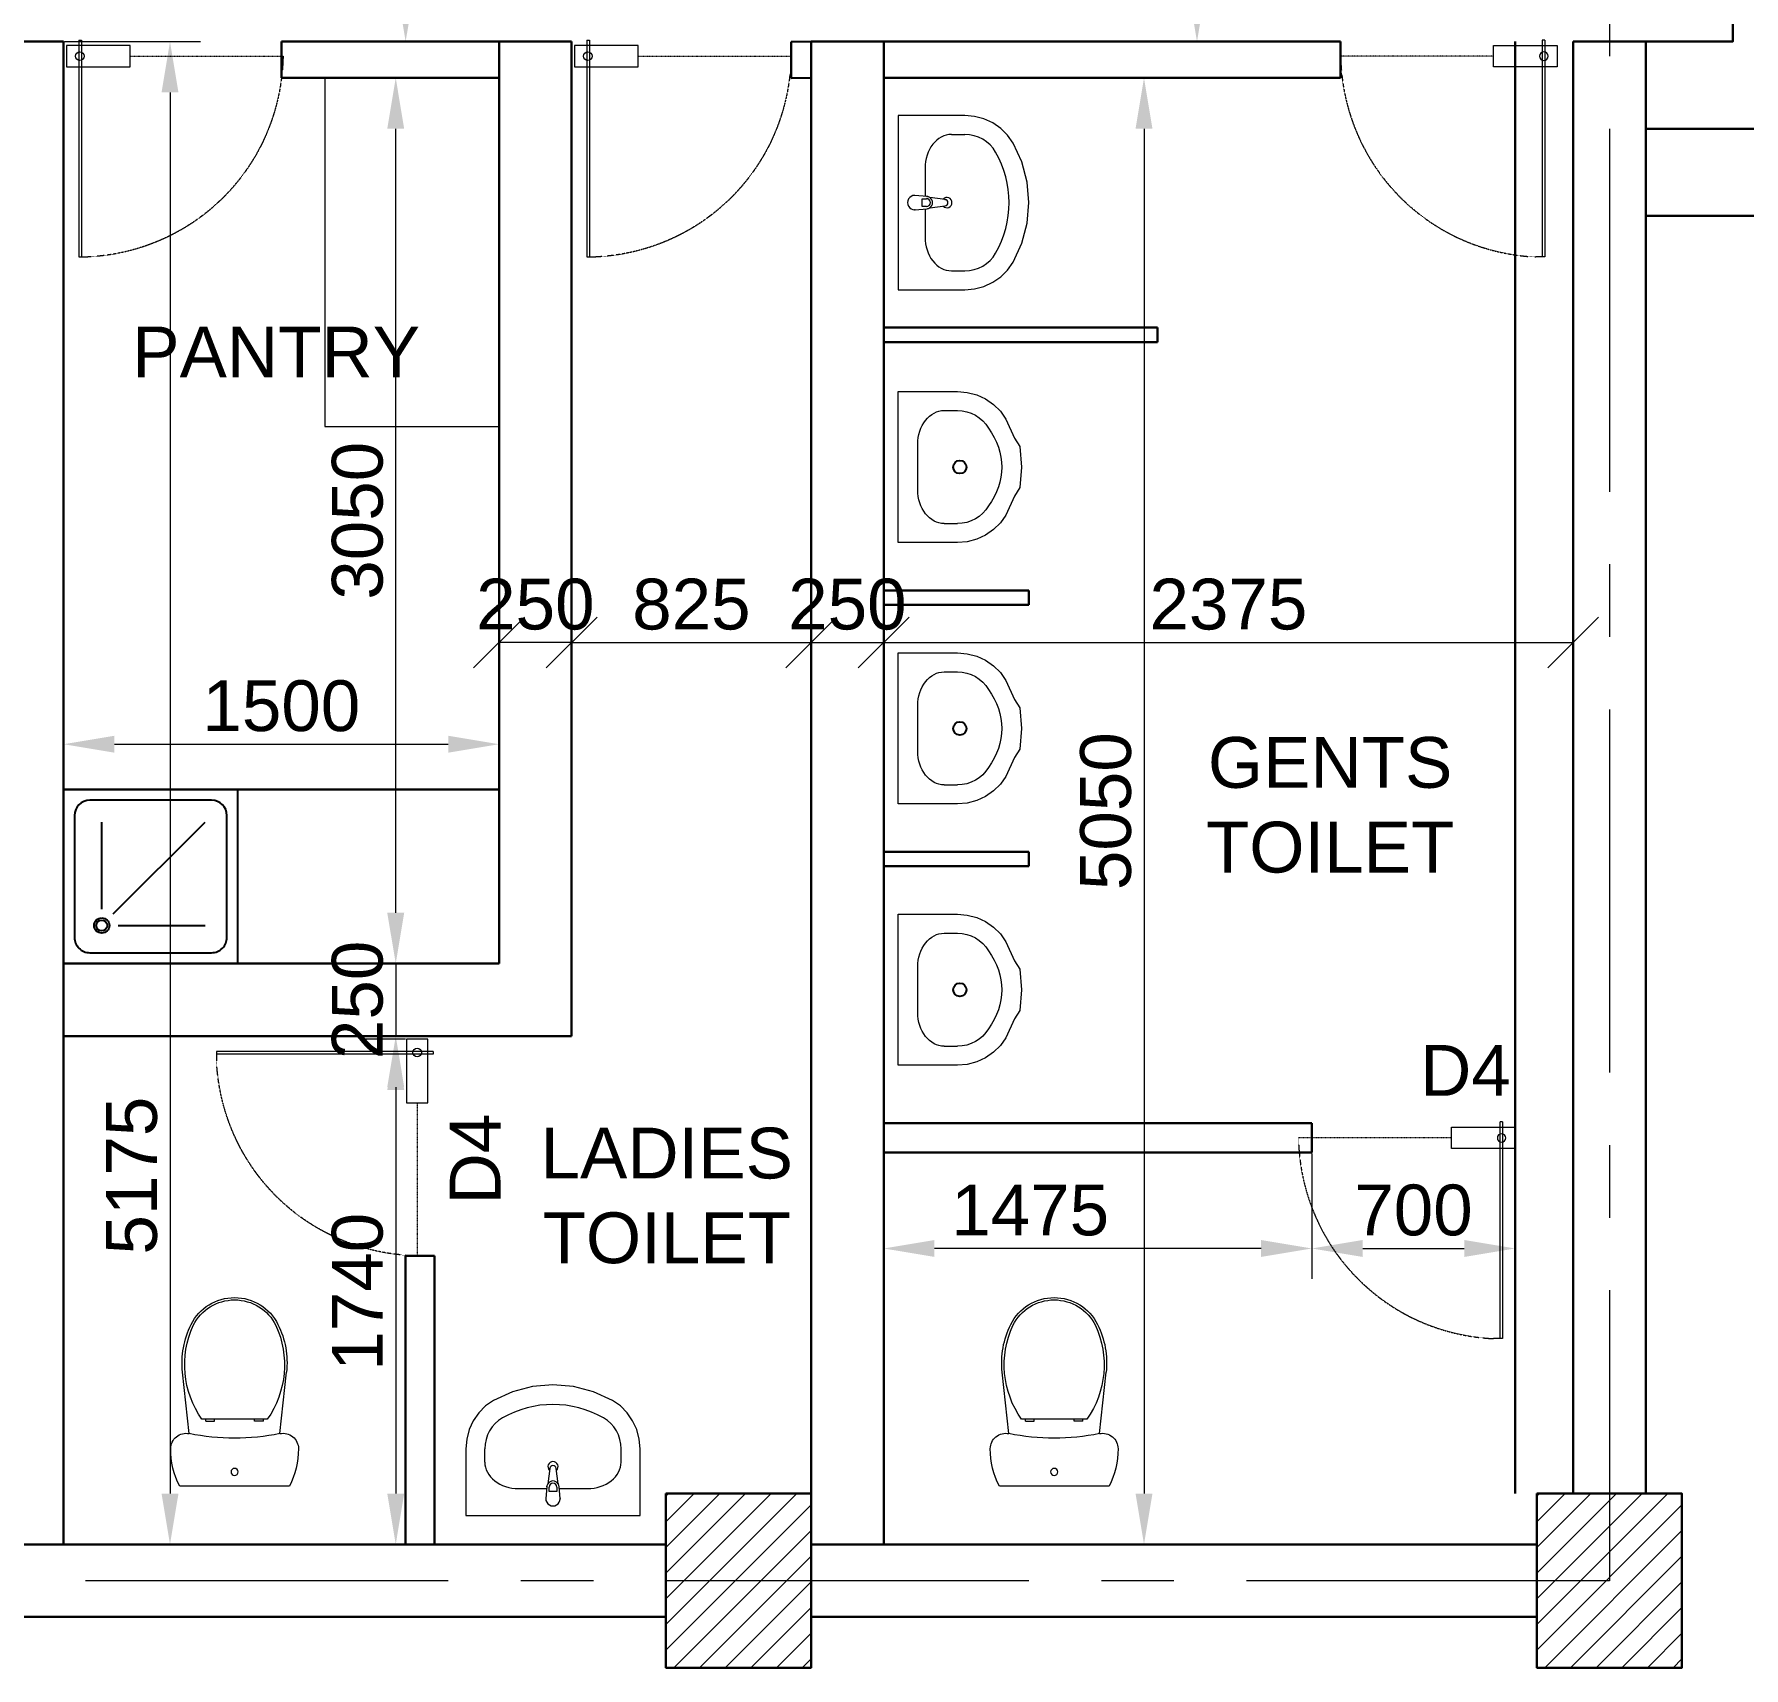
# Model space of a CAD drawing. Header units: millimetres. Extents: x 131588 to 160612, y -172852 to -151297.
# Drawn here: x 148483 to 154373, y -166172 to -160547 of the extents above; entities that cross this region are included whole.
import ezdxf

# ---------------------------------------------------------------- set-up
doc = ezdxf.new("R2010")
doc.units = ezdxf.units.MM
doc.header["$MEASUREMENT"] = 0
doc.linetypes.add('CENTER', pattern=[2, 1.25, -0.25, 0.25, -0.25])
doc.linetypes.add('DASHED2', pattern=[0.375, 0.25, -0.125])
doc.layers.get('0').update_dxf_attribs({"color": 255, "lineweight": 25})
doc.layers.add('ceco.net 360', color=7, linetype='Continuous')
doc.layers.add('ceco.net 367', color=7, linetype='Continuous')
for name, color, linetype, lineweight in [('CEN-1', 1, 'CENTER', 18), ('DIMENSION', 84, 'Continuous', 15), ('DIMLINE', 10, 'Continuous', 18), ('GLASS', 145, 'Continuous', 5), ('MAIN', 3, 'Continuous', 30), ('MAIN-4', 6, 'Continuous', 30), ('SEC', 253, 'Continuous', 15), ('TEXT-1', 7, 'Continuous', 20)]:
    doc.layers.add(name, color=color, linetype=linetype, lineweight=lineweight)
doc.styles.get("Standard").update_dxf_attribs({"font": ''})
doc.styles.get('Standard').set_extended_font_data('Arial')
doc.dimstyles.new('DIM-50', dxfattribs={"dimscale": 50, "dimtxt": 2.5, "dimasz": 2.5, "dimexe": 1.5, "dimexo": 0.05, "dimgap": 0.6, "dimtad": 1, "dimzin": 9, "dimdsep": 46, "dimtxsty": 'Standard', "dimcen": 0, "dimclrd": 32, "dimclre": 32, "dimadec": 0, "dimazin": 0, "dimtp": 0.1, "dimtm": 0.1, "dimtfac": 0.71, "dimtofl": 0, "dimtmove": 1, "dimatfit": 3, "dimfxl": 1, "dimtolj": 1, "dimtzin": 7, "dimlwd": -1, "dimlwe": -1, "dimarcsym": 1})
doc.dimstyles.new('DIM-50$0', dxfattribs={"dimscale": 50, "dimtxt": 2.5, "dimasz": 2.5, "dimexe": 1.5, "dimexo": 0.05, "dimgap": 0.6, "dimtad": 1, "dimzin": 9, "dimdsep": 46, "dimtxsty": 'Standard', "dimcen": 0, "dimclrd": 32, "dimclre": 32, "dimadec": 0, "dimazin": 0, "dimtp": 0.1, "dimtm": 0.1, "dimtfac": 0.71, "dimtofl": 0, "dimtmove": 1, "dimatfit": 3, "dimfxl": 1, "dimtolj": 1, "dimtzin": 7, "dimlwd": -1, "dimlwe": -1, "dimarcsym": 1})

# ---------------------------------------------------------------- blocks, each defined once
blk = doc.blocks.new('gd1')
at = {"layer": 'GLASS', "color": 4, "linetype": 'DASHED2', "ltscale": 0.001}
blk.add_line((345380.4, -498507.9), (345380.4, -497801.8), dxfattribs=at)
at = {"layer": 'GLASS'}
for p, q in [((345331.4, -498507.9), (345429.4, -498507.9)), ((345331.4, -498801.8), (345331.4, -498507.9)), ((345429.4, -498507.9), (345429.4, -498801.8)), ((345429.4, -498801.8), (345331.4, -498801.8))]:
    blk.add_line(p, q, dxfattribs=at)
at = {"layer": 'GLASS', "color": 4}
for p, q in [((344453.9, -498744), (344453.9, -498702.2)), ((345453.9, -498732), (344453.9, -498732)), ((345453.9, -498744), (344453.9, -498744)), ((345453.9, -498744), (345453.9, -498732.3))]:
    blk.add_line(p, q, dxfattribs=at)
at = {"layer": 'GLASS', "color": 4, "linetype": 'DASHED2'}
blk.add_ellipse((345430.5, -498780.7), major_axis=(-687, 717.8), ratio=0.969274, start_param=-0.727797, end_param=0.74268, dxfattribs=at)
at = {"layer": 'GLASS', "extrusion": (8.38188e-23, -2.79396e-23, -1)}
blk.add_ellipse((345379.9, -498739.7), major_axis=(-13.9, 13.9), ratio=1, start_param=6.283185307179586, end_param=12.56637061435917, dxfattribs=at)
blk = doc.blocks.new('*D528')
at = {"layer": 'Defpoints', "color": 0, "ltscale": 100, "transparency": 16777216}
for p in [(149625.5, -160697.3, 0), (149728.7, -160697.3), (149625.5, -163747.3)]:
    blk.add_point(p, dxfattribs=at)
at = {"layer": 'DIMLINE', "color": 32, "linetype": 'ByBlock', "ltscale": 100, "transparency": 16777216}
for p, q in [((149629, -160697.3), (149833.7, -160697.3)), ((149728.7, -163572.3), (149728.7, -160872.3)), ((149629, -163747.3), (149833.7, -163747.3))]:
    blk.add_line(p, q, dxfattribs=at)
at = {"layer": 'DIMLINE', "color": 32, "ltscale": 100, "transparency": 16777216}
for points in [[(149699.5, -160872.3), (149757.8, -160872.3), (149728.7, -160697.3)], [(149699.5, -163572.3), (149757.8, -163572.3), (149728.7, -163747.3)]]:
    blk.add_solid(points, dxfattribs=at)
at = {"layer": 'DIMLINE', "color": 0, "ltscale": 100, "transparency": 16777216, "insert": (149597.3, -162222.3), "char_height": 175, "attachment_point": 5, "rotation": 90}
blk.add_mtext('\\A1;3050', dxfattribs=at)
blk = doc.blocks.new('*D529')
at = {"layer": 'Defpoints', "color": 0, "ltscale": 100, "transparency": 16777216}
for p in [(148584.6, -162978.9), (150084.6, -162978.9), (150084.6, -162991.8)]:
    blk.add_point(p, dxfattribs=at)
at = {"layer": 'DIMLINE', "color": 32, "linetype": 'ByBlock', "ltscale": 100, "transparency": 16777216}
for p, q in [((148584.6, -162982.4), (148584.6, -163096.8)), ((148759.6, -162991.8), (149909.6, -162991.8)), ((150084.6, -162982.4), (150084.6, -163096.8))]:
    blk.add_line(p, q, dxfattribs=at)
at = {"layer": 'DIMLINE', "color": 32, "ltscale": 100, "transparency": 16777216}
for points in [[(148759.6, -162962.6), (148759.6, -163020.9), (148584.6, -162991.8)], [(149909.6, -162962.6), (149909.6, -163020.9), (150084.6, -162991.8)]]:
    blk.add_solid(points, dxfattribs=at)
at = {"layer": 'DIMLINE', "color": 0, "ltscale": 100, "transparency": 16777216, "insert": (149334.6, -162860.4), "char_height": 175, "attachment_point": 5}
blk.add_mtext('\\A1;1500', dxfattribs=at)
blk = doc.blocks.new('_Oblique')
at = {"color": 0, "linetype": 'ByBlock', "lineweight": -2}
blk.add_line((-0.5, -0.5), (0.5, 0.5), dxfattribs=at)
blk = doc.blocks.new('*D531')
at = {"layer": 'Defpoints', "color": 0, "ltscale": 100, "transparency": 16777216}
for p in [(150334.6, -162559.8), (151159.6, -162559.8), (151159.6, -162641.8)]:
    blk.add_point(p, dxfattribs=at)
at = {"layer": 'DIMLINE', "color": 32, "linetype": 'ByBlock', "ltscale": 100, "transparency": 16777216}
for p, q in [((150334.6, -162563.3), (150334.6, -162746.8)), ((151159.6, -162563.3), (151159.6, -162746.8)), ((150334.6, -162641.8), (151159.6, -162641.8))]:
    blk.add_line(p, q, dxfattribs=at)
at = {"layer": 'DIMLINE', "color": 32, "ltscale": 100, "transparency": 16777216, "xscale": 175, "yscale": 175, "zscale": 175, "rotation": 180}
blk.add_blockref('_Oblique', (150334.6, -162641.8), dxfattribs=at)
at = {"layer": 'DIMLINE', "color": 32, "ltscale": 100, "transparency": 16777216, "xscale": 175, "yscale": 175, "zscale": 175}
blk.add_blockref('_Oblique', (151159.6, -162641.8), dxfattribs=at)
at = {"layer": 'DIMLINE', "color": 0, "ltscale": 100, "transparency": 16777216, "insert": (150747.1, -162510.4), "char_height": 175, "attachment_point": 5}
blk.add_mtext('\\A1;825', dxfattribs=at)
blk = doc.blocks.new('*D532')
at = {"layer": 'Defpoints', "color": 0, "ltscale": 100, "transparency": 16777216}
for p in [(151159.6, -162559.8), (151409.6, -162627), (151409.6, -162641.8)]:
    blk.add_point(p, dxfattribs=at)
at = {"layer": 'DIMLINE', "color": 32, "linetype": 'ByBlock', "ltscale": 100, "transparency": 16777216}
for p, q in [((151159.6, -162563.3), (151159.6, -162746.8)), ((151159.6, -162641.8), (151409.6, -162641.8)), ((151409.6, -162630.5), (151409.6, -162746.8))]:
    blk.add_line(p, q, dxfattribs=at)
at = {"layer": 'DIMLINE', "color": 32, "ltscale": 100, "transparency": 16777216, "xscale": 175, "yscale": 175, "zscale": 175, "rotation": 180}
blk.add_blockref('_Oblique', (151159.6, -162641.8), dxfattribs=at)
at = {"layer": 'DIMLINE', "color": 32, "ltscale": 100, "transparency": 16777216, "xscale": 175, "yscale": 175, "zscale": 175}
blk.add_blockref('_Oblique', (151409.6, -162641.8), dxfattribs=at)
at = {"layer": 'DIMLINE', "color": 0, "ltscale": 100, "transparency": 16777216, "insert": (151284.6, -162510.4), "char_height": 175, "attachment_point": 5}
blk.add_mtext('\\A1;250', dxfattribs=at)
blk = doc.blocks.new('*D533')
at = {"layer": 'Defpoints', "color": 0, "ltscale": 100, "transparency": 16777216}
for p in [(151409.6, -162627), (153784.6, -162627), (153784.6, -162641.8)]:
    blk.add_point(p, dxfattribs=at)
at = {"layer": 'DIMLINE', "color": 32, "linetype": 'ByBlock', "ltscale": 100, "transparency": 16777216}
for p, q in [((151409.6, -162630.5), (151409.6, -162746.8)), ((151409.6, -162641.8), (153784.6, -162641.8)), ((153784.6, -162630.5), (153784.6, -162746.8))]:
    blk.add_line(p, q, dxfattribs=at)
at = {"layer": 'DIMLINE', "color": 32, "ltscale": 100, "transparency": 16777216, "xscale": 175, "yscale": 175, "zscale": 175, "rotation": 180}
blk.add_blockref('_Oblique', (151409.6, -162641.8), dxfattribs=at)
at = {"layer": 'DIMLINE', "color": 32, "ltscale": 100, "transparency": 16777216, "xscale": 175, "yscale": 175, "zscale": 175}
blk.add_blockref('_Oblique', (153784.6, -162641.8), dxfattribs=at)
at = {"layer": 'DIMLINE', "color": 0, "ltscale": 100, "transparency": 16777216, "insert": (152597.1, -162510.4), "char_height": 175, "attachment_point": 5}
blk.add_mtext('\\A1;2375', dxfattribs=at)
blk = doc.blocks.new('*D534')
at = {"layer": 'Defpoints', "color": 0, "ltscale": 100, "transparency": 16777216}
for p in [(150334.6, -162559.8), (150084.6, -162636.1), (150084.6, -162641.8)]:
    blk.add_point(p, dxfattribs=at)
at = {"layer": 'DIMLINE', "color": 32, "linetype": 'ByBlock', "ltscale": 100, "transparency": 16777216}
for p, q in [((150334.6, -162563.3), (150334.6, -162746.8)), ((150084.6, -162639.6), (150084.6, -162746.8)), ((150334.6, -162641.8), (150084.6, -162641.8))]:
    blk.add_line(p, q, dxfattribs=at)
at = {"layer": 'DIMLINE', "color": 32, "ltscale": 100, "transparency": 16777216, "xscale": 175, "yscale": 175, "zscale": 175, "rotation": 180}
blk.add_blockref('_Oblique', (150084.6, -162641.8), dxfattribs=at)
at = {"layer": 'DIMLINE', "color": 32, "ltscale": 100, "transparency": 16777216, "xscale": 175, "yscale": 175, "zscale": 175}
blk.add_blockref('_Oblique', (150334.6, -162641.8), dxfattribs=at)
at = {"layer": 'DIMLINE', "color": 0, "ltscale": 100, "transparency": 16777216, "insert": (150209.6, -162510.4), "char_height": 175, "attachment_point": 5}
blk.add_mtext('\\A1;250', dxfattribs=at)
blk = doc.blocks.new('*D535')
at = {"layer": 'Defpoints', "color": 0, "ltscale": 100, "transparency": 16777216}
for p in [(149625.5, -163747.3), (149728.7, -163997.3), (149766.3, -163997.3)]:
    blk.add_point(p, dxfattribs=at)
at = {"layer": 'DIMLINE', "color": 32, "linetype": 'ByBlock', "ltscale": 100, "transparency": 16777216}
for p, q in [((149728.7, -163572.3), (149728.7, -163397.3)), ((149629, -163747.3), (149833.7, -163747.3)), ((149728.7, -163747.3), (149728.7, -163997.3)), ((149762.8, -163997.3), (149623.7, -163997.3)), ((149728.7, -164172.3), (149728.7, -164347.3))]:
    blk.add_line(p, q, dxfattribs=at)
at = {"layer": 'DIMLINE', "color": 32, "ltscale": 100, "transparency": 16777216}
for points in [[(149699.5, -163572.3), (149757.8, -163572.3), (149728.7, -163747.3)], [(149699.5, -164172.3), (149757.8, -164172.3), (149728.7, -163997.3)]]:
    blk.add_solid(points, dxfattribs=at)
at = {"layer": 'DIMLINE', "color": 0, "ltscale": 100, "transparency": 16777216, "insert": (149597.3, -163872.3), "char_height": 175, "attachment_point": 5, "rotation": 90}
blk.add_mtext('\\A1;250', dxfattribs=at)
blk = doc.blocks.new('*D536')
at = {"layer": 'Defpoints', "color": 0, "ltscale": 100, "transparency": 16777216}
for p in [(149766.3, -164007.3, 0), (149728.7, -165747.3), (149766.3, -165747.3)]:
    blk.add_point(p, dxfattribs=at)
at = {"layer": 'DIMLINE', "color": 32, "linetype": 'ByBlock', "ltscale": 100, "transparency": 16777216}
for p, q in [((149762.8, -164007.3), (149623.7, -164007.3)), ((149728.7, -164182.3), (149728.7, -165572.3)), ((149762.8, -165747.3), (149623.7, -165747.3))]:
    blk.add_line(p, q, dxfattribs=at)
at = {"layer": 'DIMLINE', "color": 32, "ltscale": 100, "transparency": 16777216}
for points in [[(149699.5, -164182.3), (149757.8, -164182.3), (149728.7, -164007.3)], [(149699.5, -165572.3), (149757.8, -165572.3), (149728.7, -165747.3)]]:
    blk.add_solid(points, dxfattribs=at)
at = {"layer": 'DIMLINE', "color": 0, "ltscale": 100, "transparency": 16777216, "insert": (149597.3, -164877.3), "char_height": 175, "attachment_point": 5, "rotation": 90}
blk.add_mtext('\\A1;1740', dxfattribs=at)
blk = doc.blocks.new('*D537')
at = {"layer": 'Defpoints', "color": 0, "ltscale": 100, "transparency": 16777216}
for p in [(152286.7, -160697.3), (152306.3, -165747.3), (152452.2, -165747.3)]:
    blk.add_point(p, dxfattribs=at)
at = {"layer": 'DIMLINE', "color": 32, "linetype": 'ByBlock', "ltscale": 100, "transparency": 16777216}
for p, q in [((152290.2, -160697.3), (152411.3, -160697.3)), ((152306.3, -160872.3), (152306.3, -165572.3)), ((152448.7, -165747.3), (152201.3, -165747.3))]:
    blk.add_line(p, q, dxfattribs=at)
at = {"layer": 'DIMLINE', "color": 32, "ltscale": 100, "transparency": 16777216}
for points in [[(152277.2, -160872.3), (152335.5, -160872.3), (152306.3, -160697.3)], [(152277.2, -165572.3), (152335.5, -165572.3), (152306.3, -165747.3)]]:
    blk.add_solid(points, dxfattribs=at)
at = {"layer": 'DIMLINE', "color": 0, "ltscale": 100, "transparency": 16777216, "insert": (152175, -163222.3), "char_height": 175, "attachment_point": 5, "rotation": 90}
blk.add_mtext('\\A1;5050', dxfattribs=at)
blk = doc.blocks.new('*D553')
at = {"layer": 'Defpoints', "color": 0, "ltscale": 100, "transparency": 16777216}
for p in [(148584.6, -160572.3), (148584.6, -165747.3), (148951.1, -165747.3)]:
    blk.add_point(p, dxfattribs=at)
at = {"layer": 'DIMLINE', "color": 32, "linetype": 'ByBlock', "ltscale": 100, "transparency": 16777216}
for p, q in [((148588.1, -160572.3), (149056.1, -160572.3)), ((148951.1, -160747.3), (148951.1, -165572.3)), ((148588.1, -165747.3), (149056.1, -165747.3))]:
    blk.add_line(p, q, dxfattribs=at)
at = {"layer": 'DIMLINE', "color": 32, "ltscale": 100, "transparency": 16777216}
for points in [[(148921.9, -160747.3), (148980.3, -160747.3), (148951.1, -160572.3)], [(148921.9, -165572.3), (148980.3, -165572.3), (148951.1, -165747.3)]]:
    blk.add_solid(points, dxfattribs=at)
at = {"layer": 'DIMLINE', "color": 0, "ltscale": 100, "transparency": 16777216, "insert": (148819.7, -164477.5), "char_height": 175, "attachment_point": 5, "rotation": 90}
blk.add_mtext('\\A1;5175', dxfattribs=at)
blk = doc.blocks.new('*D574')
at = {"layer": 'Defpoints', "color": 0, "ltscale": 100, "transparency": 16777216}
for p in [(151409.6, -164397.3, 0), (152884.6, -164397.3), (151409.6, -164728.3)]:
    blk.add_point(p, dxfattribs=at)
at = {"layer": 'DIMLINE', "color": 32, "linetype": 'ByBlock', "ltscale": 100, "transparency": 16777216}
for p, q in [((151409.6, -164400.8), (151409.6, -164833.3)), ((152884.6, -164400.8), (152884.6, -164833.3)), ((152709.6, -164728.3), (151584.6, -164728.3))]:
    blk.add_line(p, q, dxfattribs=at)
at = {"layer": 'DIMLINE', "color": 32, "ltscale": 100, "transparency": 16777216}
for points in [[(151584.6, -164699.1), (151584.6, -164757.4), (151409.6, -164728.3)], [(152709.6, -164699.1), (152709.6, -164757.4), (152884.6, -164728.3)]]:
    blk.add_solid(points, dxfattribs=at)
at = {"layer": 'DIMLINE', "color": 0, "ltscale": 100, "transparency": 16777216, "insert": (151914.3, -164596.9), "char_height": 175, "attachment_point": 5}
blk.add_mtext('\\A1;1475', dxfattribs=at)
blk = doc.blocks.new('*D575')
at = {"layer": 'Defpoints', "color": 0, "ltscale": 100, "transparency": 16777216}
for p in [(152884.6, -164397.3), (153584.6, -164611.6), (153584.6, -164728.3)]:
    blk.add_point(p, dxfattribs=at)
at = {"layer": 'DIMLINE', "color": 32, "linetype": 'ByBlock', "ltscale": 100, "transparency": 16777216}
for p, q in [((152884.6, -164400.8), (152884.6, -164833.3)), ((153584.6, -164615.1), (153584.6, -164833.3)), ((153059.6, -164728.3), (153409.6, -164728.3))]:
    blk.add_line(p, q, dxfattribs=at)
at = {"layer": 'DIMLINE', "color": 32, "ltscale": 100, "transparency": 16777216}
for points in [[(153059.6, -164699.1), (153059.6, -164757.4), (152884.6, -164728.3)], [(153409.6, -164699.1), (153409.6, -164757.4), (153584.6, -164728.3)]]:
    blk.add_solid(points, dxfattribs=at)
at = {"layer": 'DIMLINE', "color": 0, "ltscale": 100, "transparency": 16777216, "insert": (153234.6, -164596.9), "char_height": 175, "attachment_point": 5}
blk.add_mtext('\\A1;700', dxfattribs=at)
blk = doc.blocks.new('*D590')
at = {"layer": 'Defpoints', "color": 0, "ltscale": 100, "transparency": 16777216}
for p in [(149622.2, -159322.3), (149762.8, -159322.3), (149622.2, -160572.3, 0)]:
    blk.add_point(p, dxfattribs=at)
at = {"layer": 'DIMLINE', "color": 32, "linetype": 'ByBlock', "ltscale": 100, "transparency": 16777216}
for p, q in [((149625.7, -159322.3), (149867.8, -159322.3)), ((149762.8, -160397.3), (149762.8, -159497.3)), ((149625.7, -160572.3), (149867.8, -160572.3))]:
    blk.add_line(p, q, dxfattribs=at)
at = {"layer": 'DIMLINE', "color": 32, "ltscale": 100, "transparency": 16777216}
for points in [[(149733.6, -159497.3), (149792, -159497.3), (149762.8, -159322.3)], [(149733.6, -160397.3), (149792, -160397.3), (149762.8, -160572.3)]]:
    blk.add_solid(points, dxfattribs=at)
at = {"layer": 'DIMLINE', "color": 0, "ltscale": 100, "transparency": 16777216, "insert": (149631.4, -159947.3), "char_height": 175, "attachment_point": 5, "rotation": 90}
blk.add_mtext('\\A1;1250', dxfattribs=at)
blk = doc.blocks.new('*D591')
at = {"layer": 'Defpoints', "color": 0, "ltscale": 100, "transparency": 16777216}
for p in [(152465.7, -158997.3), (152488.9, -158997.3), (152465.7, -160572.3)]:
    blk.add_point(p, dxfattribs=at)
at = {"layer": 'DIMLINE', "color": 32, "linetype": 'ByBlock', "ltscale": 100, "transparency": 16777216}
for p, q in [((152469.2, -158997.3), (152593.9, -158997.3)), ((152488.9, -160397.3), (152488.9, -159172.3)), ((152469.2, -160572.3), (152593.9, -160572.3))]:
    blk.add_line(p, q, dxfattribs=at)
at = {"layer": 'DIMLINE', "color": 32, "ltscale": 100, "transparency": 16777216}
for points in [[(152459.7, -159172.3), (152518.1, -159172.3), (152488.9, -158997.3)], [(152459.7, -160397.3), (152518.1, -160397.3), (152488.9, -160572.3)]]:
    blk.add_solid(points, dxfattribs=at)
at = {"layer": 'DIMLINE', "color": 0, "ltscale": 100, "transparency": 16777216, "insert": (152357.5, -159784.8), "char_height": 175, "attachment_point": 5, "rotation": 90}
blk.add_mtext('\\A1;1575', dxfattribs=at)

msp = doc.modelspace()

# ---------------------------------------------------------------- hatches: boundary and pattern name
at = {"layer": 'SEC', "ltscale": 100}
h = msp.add_hatch(dxfattribs=at)
h.set_pattern_fill('ANSI31', color=8, scale=500)
h.set_pattern_definition([(45, (83442.82, -146707.57), (-44.194174, 44.194174), [])])
h.paths.add_polyline_path([(150659.578, -165572.294), (151159.578, -165572.294), (151159.578, -166172.294), (150659.578, -166172.294)])
h = msp.add_hatch(dxfattribs=at)
h.set_pattern_fill('ANSI31', color=8, scale=500)
h.set_pattern_definition([(45, (86442.82, -146707.57), (-44.194174, 44.194174), [])])
h.paths.add_polyline_path([(153659.578, -165572.294), (154159.578, -165572.294), (154159.578, -166172.294), (153659.578, -166172.294)])

# ---------------------------------------------------------------- linework, layer by layer
at = {"layer": 'ceco.net 360', "linetype": 'Continuous'}
for centre in [(151671.64, -162037.287, 0), (151671.64, -162937.287, 0), (151671.64, -162937.287, 0), (151671.64, -163837.287, 0)]:
    msp.add_circle(centre, 22.79, dxfattribs=at)
at = {"layer": 'ceco.net 367', "linetype": 'Continuous'}
for p, q in [((149184.578, -163147.294), (148584.578, -163147.294)), ((148584.578, -163147.294), (148584.578, -163747.294)), ((149094.578, -163184.794), (148674.578, -163184.794)), ((149184.578, -163747.294), (149184.578, -163147.294)), ((148622.078, -163237.294), (148622.078, -163657.294)), ((149147.078, -163657.294), (149147.078, -163237.294)), ((148715.828, -163559.794), (148715.828, -163259.794)), ((148755.602, -163576.269), (149072.078, -163259.794)), ((148772.078, -163616.044), (149072.078, -163616.044)), ((148674.578, -163709.794), (149094.578, -163709.794)), ((148584.578, -163747.294), (149184.578, -163747.294))]:
    msp.add_line(p, q, dxfattribs=at)
for centre, major_axis, start_param, end_param in [((148674.578, -163237.294), (-37.123, -37.123), 3.92699082, 5.49778714), ((149094.578, -163237.294), (-37.123, 37.123), 3.92699082, 5.49778714), ((148715.828, -163616.044), (-18.562, 18.562), 5.49778714, 11.78097245), ((148715.828, -163616.044), (-13.258, 13.258), 5.49778714, 11.78097245), ((148674.578, -163657.294), (-37.123, 37.123), 0.78539816, 2.35619449), ((149094.578, -163657.294), (-37.123, -37.123), 0.78539816, 2.35619449)]:
    msp.add_ellipse(centre, major_axis=major_axis, ratio=1, start_param=start_param, end_param=end_param, dxfattribs=at)
at = {"layer": 'CEN-1', "ltscale": 1000}
msp.add_lwpolyline([(133909.578, -152872.294), (153909.578, -152872.294), (153909.578, -165872.294), (133909.578, -165872.294)], close=True, dxfattribs=at)
at = {"layer": 'MAIN', "linetype": 'Continuous', "lineweight": 20}
for p, q in [((151688.663, -160826.694, 0), (151459.572, -160826.694, 0)), ((151459.572, -160826.694, 0), (151459.572, -161426.694, 0)), ((151722.385, -160829.589, 0), (151688.663, -160826.694, 0)), ((151755.029, -160838.181, 0), (151722.385, -160829.589, 0)), ((151642.845, -160891.912, 0), (151688.663, -160891.912, 0)), ((151785.552, -160852.196, 0), (151755.029, -160838.181, 0)), ((151812.979, -160871.185, 0), (151785.552, -160852.196, 0)), ((151836.432, -160894.542, 0), (151812.979, -160871.185, 0)), ((151855.163, -160921.52, 0), (151836.432, -160894.542, 0)), ((151885.104, -160986.712, 0), (151855.163, -160921.52, 0)), ((151551.89, -161007.868, 0), (151551.89, -161105.031, 0)), ((151903.403, -161055.733, 0), (151885.104, -160986.712, 0)), ((151909.558, -161126.694, 0), (151903.403, -161055.733, 0)), ((151558.843, -161105.694, 0), (151516.89, -161101.694, 0)), ((151541.8, -161113.094, 0), (151556.671, -161113.094, 0)), ((151541.8, -161140.294, 0), (151541.8, -161113.094, 0)), ((151621.29, -161115.594, 0), (151568.356, -161108.964, 0)), ((151903.403, -161197.656, 0), (151909.558, -161126.694, 0)), ((151516.89, -161151.694, 0), (151558.843, -161147.694, 0)), ((151556.671, -161140.294, 0), (151541.8, -161140.294, 0)), ((151551.89, -161148.357, 0), (151551.89, -161245.52, 0)), ((151568.356, -161144.424, 0), (151621.29, -161137.794, 0)), ((151885.104, -161266.676, 0), (151903.403, -161197.656, 0)), ((151855.163, -161331.868, 0), (151885.104, -161266.676, 0)), ((151642.845, -161361.477, 0), (151688.663, -161361.477, 0)), ((151812.979, -161382.203, 0), (151836.432, -161358.846, 0)), ((151836.432, -161358.846, 0), (151855.163, -161331.868, 0)), ((151688.663, -161426.694, 0), (151722.385, -161423.799, 0)), ((151722.385, -161423.799, 0), (151755.029, -161415.207, 0)), ((151755.029, -161415.207, 0), (151785.552, -161401.193, 0)), ((151785.552, -161401.193, 0), (151812.979, -161382.203, 0)), ((151459.572, -161426.694, 0), (151688.663, -161426.694, 0)), ((151459.572, -161777.287, 0), (151663.663, -161777.287, 0)), ((151459.572, -162297.287, 0), (151459.572, -161777.287, 0)), ((151663.663, -161777.287, 0), (151697.385, -161780.182, 0)), ((151697.385, -161780.182, 0), (151730.029, -161788.774, 0)), ((151730.029, -161788.774, 0), (151760.552, -161802.789, 0)), ((151760.552, -161802.789, 0), (151787.979, -161821.778, 0)), ((151787.979, -161821.778, 0), (151811.432, -161845.135, 0)), ((151617.845, -161842.504, 0), (151663.663, -161842.504, 0)), ((151811.432, -161845.135, 0), (151830.163, -161872.113, 0)), ((151830.163, -161872.113, 0), (151860.104, -161937.305, 0)), ((151860.104, -161937.305, 0), (151878.403, -161966.326, 0)), ((151526.89, -162116.113, 0), (151526.89, -161958.461, 0)), ((151878.403, -161966.326, 0), (151884.558, -162037.287, 0)), ((151884.558, -162037.287, 0), (151878.403, -162108.249, 0)), ((151878.403, -162108.249, 0), (151860.104, -162137.269, 0)), ((151860.104, -162137.269, 0), (151830.163, -162202.461, 0)), ((151617.845, -162232.07, 0), (151663.663, -162232.07, 0)), ((151811.432, -162229.439, 0), (151787.979, -162252.796, 0)), ((151830.163, -162202.461, 0), (151811.432, -162229.439, 0)), ((151663.663, -162297.287, 0), (151459.572, -162297.287, 0)), ((151697.385, -162294.392, 0), (151663.663, -162297.287, 0)), ((151730.029, -162285.8, 0), (151697.385, -162294.392, 0)), ((151760.552, -162271.786, 0), (151730.029, -162285.8, 0)), ((151787.979, -162252.796, 0), (151760.552, -162271.786, 0)), ((151459.572, -162677.287, 0), (151663.663, -162677.287, 0)), ((151459.572, -163197.287, 0), (151459.572, -162677.287, 0)), ((151459.572, -162677.287, 0), (151663.663, -162677.287, 0)), ((151459.572, -163197.287, 0), (151459.572, -162677.287, 0)), ((151663.663, -162677.287, 0), (151697.385, -162680.182, 0)), ((151663.663, -162677.287, 0), (151697.385, -162680.182, 0)), ((151697.385, -162680.182, 0), (151730.029, -162688.774, 0)), ((151697.385, -162680.182, 0), (151730.029, -162688.774, 0)), ((151730.029, -162688.774, 0), (151760.552, -162702.789, 0)), ((151730.029, -162688.774, 0), (151760.552, -162702.789, 0)), ((151760.552, -162702.789, 0), (151787.979, -162721.778, 0)), ((151760.552, -162702.789, 0), (151787.979, -162721.778, 0)), ((151617.845, -162742.504, 0), (151663.663, -162742.504, 0)), ((151617.845, -162742.504, 0), (151663.663, -162742.504, 0)), ((151787.979, -162721.778, 0), (151811.432, -162745.135, 0)), ((151787.979, -162721.778, 0), (151811.432, -162745.135, 0)), ((151811.432, -162745.135, 0), (151830.163, -162772.113, 0)), ((151811.432, -162745.135, 0), (151830.163, -162772.113, 0)), ((151830.163, -162772.113, 0), (151860.104, -162837.305, 0)), ((151830.163, -162772.113, 0), (151860.104, -162837.305, 0)), ((151860.104, -162837.305, 0), (151878.403, -162866.326, 0)), ((151860.104, -162837.305, 0), (151878.403, -162866.326, 0)), ((151526.89, -163016.113, 0), (151526.89, -162858.461, 0)), ((151526.89, -163016.113, 0), (151526.89, -162858.461, 0)), ((151878.403, -162866.326, 0), (151884.558, -162937.287, 0)), ((151878.403, -162866.326, 0), (151884.558, -162937.287, 0)), ((151884.558, -162937.287, 0), (151878.403, -163008.249, 0)), ((151884.558, -162937.287, 0), (151878.403, -163008.249, 0)), ((151878.403, -163008.249, 0), (151860.104, -163037.269, 0)), ((151878.403, -163008.249, 0), (151860.104, -163037.269, 0)), ((151860.104, -163037.269, 0), (151830.163, -163102.461, 0)), ((151860.104, -163037.269, 0), (151830.163, -163102.461, 0)), ((151617.845, -163132.07, 0), (151663.663, -163132.07, 0)), ((151617.845, -163132.07, 0), (151663.663, -163132.07, 0)), ((151811.432, -163129.439, 0), (151787.979, -163152.796, 0)), ((151811.432, -163129.439, 0), (151787.979, -163152.796, 0)), ((151830.163, -163102.461, 0), (151811.432, -163129.439, 0)), ((151830.163, -163102.461, 0), (151811.432, -163129.439, 0)), ((151730.029, -163185.8, 0), (151697.385, -163194.392, 0)), ((151730.029, -163185.8, 0), (151697.385, -163194.392, 0)), ((151760.552, -163171.786, 0), (151730.029, -163185.8, 0)), ((151760.552, -163171.786, 0), (151730.029, -163185.8, 0)), ((151787.979, -163152.796, 0), (151760.552, -163171.786, 0)), ((151787.979, -163152.796, 0), (151760.552, -163171.786, 0)), ((151663.663, -163197.287, 0), (151459.572, -163197.287, 0)), ((151663.663, -163197.287, 0), (151459.572, -163197.287, 0)), ((151697.385, -163194.392, 0), (151663.663, -163197.287, 0)), ((151697.385, -163194.392, 0), (151663.663, -163197.287, 0)), ((151459.572, -163577.287, 0), (151663.663, -163577.287, 0)), ((151459.572, -164097.287, 0), (151459.572, -163577.287, 0)), ((151663.663, -163577.287, 0), (151697.385, -163580.182, 0)), ((151697.385, -163580.182, 0), (151730.029, -163588.774, 0)), ((151730.029, -163588.774, 0), (151760.552, -163602.789, 0)), ((151760.552, -163602.789, 0), (151787.979, -163621.778, 0)), ((151617.845, -163642.504, 0), (151663.663, -163642.504, 0)), ((151787.979, -163621.778, 0), (151811.432, -163645.135, 0)), ((151811.432, -163645.135, 0), (151830.163, -163672.113, 0)), ((151830.163, -163672.113, 0), (151860.104, -163737.305, 0)), ((151526.89, -163916.113, 0), (151526.89, -163758.461, 0)), ((151860.104, -163737.305, 0), (151878.403, -163766.326, 0)), ((151878.403, -163766.326, 0), (151884.558, -163837.287, 0)), ((151884.558, -163837.287, 0), (151878.403, -163908.249, 0)), ((151860.104, -163937.269, 0), (151830.163, -164002.461, 0)), ((151878.403, -163908.249, 0), (151860.104, -163937.269, 0)), ((151830.163, -164002.461, 0), (151811.432, -164029.439, 0)), ((151617.845, -164032.07, 0), (151663.663, -164032.07, 0)), ((151760.552, -164071.786, 0), (151730.029, -164085.8, 0)), ((151787.979, -164052.796, 0), (151760.552, -164071.786, 0)), ((151811.432, -164029.439, 0), (151787.979, -164052.796, 0)), ((151663.663, -164097.287, 0), (151459.572, -164097.287, 0)), ((151697.385, -164094.392, 0), (151663.663, -164097.287, 0)), ((151730.029, -164085.8, 0), (151697.385, -164094.392, 0)), ((149017.217, -165365.899), (148994.457, -165154.271)), ((149329.768, -165365.899), (149352.528, -165154.271)), ((151840.603, -165365.899), (151817.843, -165154.271)), ((152153.154, -165365.899), (152175.914, -165154.271)), ((150065.142, -165251.703), (150038.164, -165270.434)), ((150130.334, -165221.762), (150065.142, -165251.703)), ((150199.354, -165203.463), (150130.334, -165221.762)), ((150270.316, -165197.307), (150199.354, -165203.463)), ((150341.277, -165203.463), (150270.316, -165197.307)), ((150410.298, -165221.762), (150341.277, -165203.463)), ((150475.49, -165251.703), (150410.298, -165221.762)), ((150502.468, -165270.434), (150475.49, -165251.703)), ((150014.807, -165293.887), (149995.817, -165321.314)), ((150038.164, -165270.434), (150014.807, -165293.887)), ((150525.825, -165293.887), (150502.468, -165270.434)), ((150544.814, -165321.314), (150525.825, -165293.887)), ((149286.006, -165316.55), (149060.977, -165316.55)), ((149981.803, -165351.837), (149973.211, -165384.481)), ((149995.817, -165321.314), (149981.803, -165351.837)), ((150558.829, -165351.837), (150544.814, -165321.314)), ((150567.421, -165384.481), (150558.829, -165351.837)), ((152109.392, -165316.55), (151884.363, -165316.55)), ((149973.211, -165384.481), (149970.316, -165418.203)), ((149970.316, -165418.203), (149970.316, -165647.294)), ((150035.533, -165464.021), (150035.533, -165418.203)), ((150505.099, -165464.021), (150505.099, -165418.203)), ((150570.316, -165418.203), (150567.421, -165384.481)), ((150570.316, -165647.294), (150570.316, -165418.203)), ((150259.216, -165485.576), (150252.586, -165538.51)), ((150288.046, -165538.51), (150281.416, -165485.576)), ((149362.407, -165547.294), (148984.578, -165547.294)), ((152185.793, -165547.294), (151807.964, -165547.294)), ((150151.49, -165554.976), (150248.653, -165554.976)), ((150249.316, -165548.023), (150245.316, -165589.976)), ((150256.716, -165565.066), (150256.716, -165550.195)), ((150283.916, -165565.066), (150256.716, -165565.066)), ((150283.916, -165550.195), (150283.916, -165565.066)), ((150295.316, -165589.976), (150291.316, -165548.023)), ((150291.979, -165554.976), (150389.142, -165554.976)), ((149970.316, -165647.294), (150570.316, -165647.294))]:
    msp.add_line(p, q, dxfattribs=at)
at = {"layer": 'MAIN', "ltscale": 1000}
for p, q in [((151409.572, -162462.287, 0), (151909.572, -162462.287, 0)), ((151909.572, -162462.287, 0), (151909.572, -162512.287, 0)), ((151409.572, -162512.287, 0), (151909.572, -162512.287, 0)), ((151409.572, -163362.287, 0), (151909.572, -163362.287, 0)), ((151909.572, -163362.287, 0), (151909.572, -163412.287, 0)), ((151409.572, -163412.287, 0), (151909.572, -163412.287, 0))]:
    msp.add_line(p, q, dxfattribs=at)
at = {"layer": 'MAIN', "lineweight": 20}
for p, q in [((149074.385, -165323.124), (149074.385, -165316.55)), ((149074.385, -165323.124), (149104.284, -165323.124)), ((149104.284, -165323.124), (149104.284, -165316.55)), ((149242.699, -165323.124), (149242.699, -165316.55)), ((149272.598, -165323.124), (149242.699, -165323.124)), ((149272.598, -165323.124), (149272.598, -165316.55)), ((151897.771, -165323.124), (151897.771, -165316.55)), ((151897.771, -165323.124), (151927.67, -165323.124)), ((151927.67, -165323.124), (151927.67, -165316.55)), ((152066.085, -165323.124), (152066.085, -165316.55)), ((152095.984, -165323.124), (152066.085, -165323.124)), ((152095.984, -165323.124), (152095.984, -165316.55))]:
    msp.add_line(p, q, dxfattribs=at)
at = {"layer": 'MAIN', "color": 0, "lineweight": 20, "elevation": 0}
msp.add_lwpolyline([(150084.578, -161897.294), (150084.578, -160697.294), (149484.578, -160697.294), (149484.578, -161897.294)], close=True, dxfattribs=at)
at = {"layer": 'MAIN', "ltscale": 100}
for points in [[(150659.578, -165572.294), (151159.578, -165572.294), (151159.578, -166172.294), (150659.578, -166172.294)], [(153659.578, -165572.294), (154159.578, -165572.294), (154159.578, -166172.294), (153659.578, -166172.294)]]:
    msp.add_lwpolyline(points, close=True, dxfattribs=at)
at = {"layer": 'MAIN', "color": 6}
msp.add_polyline3d([(149862.407, -164753.679, 0), (149862.407, -165747.294, 0), (149762.407, -165747.294, 0), (149762.407, -164753.679, 0), (149862.407, -164753.679, 0)], dxfattribs=at)
at = {"layer": 'MAIN', "linetype": 'Continuous', "lineweight": 20}
for centre, major_axis, ratio, start_param, end_param in [((151642.845, -161007.999, 0), (0, 116.066), 0.78364566, 0, 1.57079633), ((151688.663, -161007.842, 0), (-121.2, 0), 0.95652174, 3.63856748, 4.71238898), ((151459.572, -161126.694, 0), (-381.818, 0), 0.95652174, 2.64461781, 3.63856749), ((151516.89, -161126.694, 0), (-17.678, 17.678), 1, 5.49778714, 8.6393798), ((151556.671, -161126.694, 0), (-9.617, 9.617), 1, 2.35619449, 5.49778714), ((151556.943, -161126.694, 0), (-14.91, -14.91), 1, 3.35502852, 3.83676415), ((151556.943, -161126.694, 0), (-14.91, 14.91), 1, 2.92815678, 4.92582485), ((151627.072, -161126.694, 0), (-12.374, -12.374), 1, 6.2513512, 11.02740839), ((151619.9, -161126.694, 0), (-7.91, -7.91), 1, 0.90999591, 3.80239307), ((151556.943, -161126.694, 0), (-14.91, 14.91), 1, 2.44642116, 2.92815678), ((151642.845, -161245.39, 0), (0, -116.066), 0.78364566, -1.57079633, 0), ((151688.663, -161245.546, 0), (-121.2, 0), 0.95652174, 1.57079633, 2.64461782), ((150270.316, -165647.294), (0, -381.818), 0.95652174, 2.64461781, 3.63856749), ((150151.464, -165418.203), (0, -121.2), 0.95652174, 3.63856748, 4.71238898), ((150389.168, -165418.203), (0, -121.2), 0.95652174, 1.57079633, 2.64461782), ((150151.62, -165464.021), (-116.066, 0), 0.78364566, 0, 1.57079633), ((150270.316, -165479.794), (12.374, -12.374), 1, 6.2513512, 11.02740839), ((150270.316, -165486.966), (7.91, -7.91), 1, 0.90999591, 3.80239307), ((150389.012, -165464.021), (116.066, 0), 0.78364566, -1.57079633, 0), ((150270.316, -165549.923), (14.91, -14.91), 1, 3.35502852, 3.83676415), ((150270.316, -165549.923), (-14.91, -14.91), 1, 2.92815678, 4.92582485), ((150270.316, -165550.195), (-9.617, -9.617), 1, 2.35619449, 5.49778714), ((150270.316, -165549.923), (-14.91, -14.91), 1, 2.44642116, 2.92815678), ((150270.316, -165589.976), (-17.678, -17.678), 1, 5.49778714, 8.6393798)]:
    msp.add_ellipse(centre, major_axis=major_axis, ratio=ratio, start_param=start_param, end_param=end_param, dxfattribs=at)
at = {"layer": 'MAIN', "linetype": 'Continuous', "lineweight": 20, "extrusion": (0, 0, -1)}
for centre, major_axis, ratio, start_param, end_param in [((151617.845, -161958.591, 0), (0, 116.066), 0.78364566, -1.57079633, 0), ((151663.663, -161958.435, 0), (-121.2, 0), 0.95652174, 1.57079633, 2.64461782), ((151434.572, -162037.287, 0), (-381.818, 0), 0.73678847, 2.64461781, 3.63856749), ((151617.845, -162115.983, 0), (0, -116.066), 0.78364566, 0, 1.57079633), ((151663.663, -162116.139, 0), (-121.2, 0), 0.95652174, 3.63856748, 4.71238898), ((151617.845, -162858.591, 0), (0, 116.066), 0.78364566, -1.57079633, 0), ((151617.845, -162858.591, 0), (0, 116.066), 0.78364566, -1.57079633, 0), ((151663.663, -162858.435, 0), (-121.2, 0), 0.95652174, 1.57079633, 2.64461782), ((151663.663, -162858.435, 0), (-121.2, 0), 0.95652174, 1.57079633, 2.64461782), ((151434.572, -162937.287, 0), (-381.818, 0), 0.73678847, 2.64461781, 3.63856749), ((151434.572, -162937.287, 0), (-381.818, 0), 0.73678847, 2.64461781, 3.63856749), ((151617.845, -163015.983, 0), (0, -116.066), 0.78364566, 0, 1.57079633), ((151617.845, -163015.983, 0), (0, -116.066), 0.78364566, 0, 1.57079633), ((151663.663, -163016.139, 0), (-121.2, 0), 0.95652174, 3.63856748, 4.71238898), ((151663.663, -163016.139, 0), (-121.2, 0), 0.95652174, 3.63856748, 4.71238898), ((151617.845, -163758.591, 0), (0, 116.066), 0.78364566, -1.57079633, 0), ((151663.663, -163758.435, 0), (-121.2, 0), 0.95652174, 1.57079633, 2.64461782), ((151434.572, -163837.287, 0), (-381.818, 0), 0.73678847, 2.64461781, 3.63856749), ((151617.845, -163915.983, 0), (0, -116.066), 0.78364566, 0, 1.57079633), ((151663.663, -163916.139, 0), (-121.2, 0), 0.95652174, 3.63856748, 4.71238898), ((149173.492, -165063.57), (166.894, 0), 0.99630021, 3.60191601, 5.82285856), ((151996.878, -165063.57), (166.894, 0), 0.99630021, 3.60191601, 5.82285856), ((149173.488, -165063.581), (158.858, 0), 0.99630021, 3.60199022, 5.82280807), ((151996.874, -165063.581), (158.858, 0), 0.99630021, 3.60199022, 5.82280807), ((149329.411, -165128.984), (-327.871, 0), 0.99630021, -0.61162275, 0.42847005), ((149292.631, -165122.436), (-299.882, 0), 0.99630021, -0.10675507, 0.46034997), ((149017.572, -165128.984), (327.871, 0), 0.99630021, -0.42847005, 0.61162275), ((149054.351, -165122.436), (299.882, 0), 0.99630021, -0.46034997, 0.10675507), ((152152.797, -165128.984), (-327.871, 0), 0.99630021, -0.61162275, 0.42847005), ((152116.017, -165122.436), (-299.882, 0), 0.99630021, -0.10675507, 0.46034997), ((151840.958, -165128.984), (327.871, 0), 0.99630021, -0.42847005, 0.61162275), ((151877.737, -165122.436), (299.882, 0), 0.99630021, -0.46034997, 0.10675507), ((149006.638, -165417.788), (53.145, 0), 0.99630021, 3.14162819, 4.91278381), ((149173.493, -164599.488), (-784.97, 0), 0.99630021, 4.51196766, 4.91281386), ((149173.492, -164599.498), (784.96, 0), 0.99630021, 1.37036961, 1.77122245), ((149340.347, -165417.788), (-53.145, 0), 0.99630021, 1.3704015, 3.14155712), ((151830.024, -165417.788), (53.145, 0), 0.99630021, 3.14162819, 4.91278381), ((151996.879, -164599.488), (-784.97, 0), 0.99630021, 4.51196766, 4.91281386), ((151996.878, -164599.498), (784.96, 0), 0.99630021, 1.37036961, 1.77122245), ((152163.733, -165417.788), (-53.145, 0), 0.99630021, 1.3704015, 3.14155712), ((149240.813, -165417.788), (-287.32, 0), 0.99630021, -0.46946631, 0.00000828), ((149106.172, -165417.788), (287.32, 0), 0.99630021, -0.00000828, 0.46946631), ((152064.199, -165417.788), (-287.32, 0), 0.99630021, -0.46946631, 0.00000828), ((151929.558, -165417.788), (287.32, 0), 0.99630021, -0.00000828, 0.46946631)]:
    msp.add_ellipse(centre, major_axis=major_axis, ratio=ratio, start_param=start_param, end_param=end_param, dxfattribs=at)
for centre in [(149173.492, -165497.558), (151996.878, -165497.558)]:
    msp.add_ellipse(centre, major_axis=(12.187, 0), ratio=0.99630021, dxfattribs=at)
at = {"layer": 'MAIN', "linetype": 'Continuous', "lineweight": 20}
for p in [(151558.843, -161105.694, 0), (151621.29, -161115.594, 0), (151516.89, -161151.694, 0), (151568.356, -161144.424, 0), (150259.216, -165485.576), (150288.046, -165538.51), (150249.316, -165548.023), (150295.316, -165589.976)]:
    msp.add_point(p, dxfattribs=at)
at = {"layer": 'MAIN-4', "ltscale": 1000}
for p, q in [((148584.578, -160572.294, 0), (148334.578, -160572.294, 0)), ((148584.578, -165747.294), (148584.578, -160572.294)), ((149334.578, -160572.294, 0), (150334.578, -160572.294, 0)), ((149334.578, -160572.294, 0), (149334.578, -160697.294, 0)), ((150084.578, -163747.294), (150084.578, -160572.294)), ((150334.578, -163997.294), (150334.578, -160572.294)), ((151090.501, -160572.758, 0), (151159.578, -160572.294)), ((151090.501, -160572.758, 0), (151090.501, -160697.758, 0)), ((151159.578, -165747.294), (151159.578, -160572.294)), ((151159.578, -160572.294), (151409.578, -160572.294)), ((151409.578, -165747.294), (151409.578, -160572.294)), ((151409.578, -160572.294), (152983.605, -160572.294)), ((151409.578, -160572.294), (151409.578, -160697.294)), ((152983.605, -160697.294), (152983.605, -160572.294)), ((154034.578, -160572.294), (153784.578, -160572.294)), ((149334.578, -160697.294, 0), (150084.578, -160697.294, 0)), ((151090.501, -160697.758, 0), (151159.578, -160697.294)), ((151409.578, -160697.294), (152983.605, -160697.294)), ((152353.187, -161557.287, 0), (151409.572, -161557.287, 0)), ((152353.193, -161607.287, 0), (152353.193, -161557.287, 0)), ((152353.187, -161607.287, 0), (151409.572, -161607.287, 0)), ((148584.578, -163147.294), (150084.578, -163147.294)), ((150084.578, -163747.294), (148584.578, -163747.294)), ((150334.578, -163997.294), (148584.578, -163997.294)), ((151409.578, -164297.286, 0), (152884.578, -164297.295)), ((152884.578, -164397.295), (152884.578, -164297.295)), ((151409.578, -164397.286, 0), (152884.578, -164397.295))]:
    msp.add_line(p, q, dxfattribs=at)
for points in [[(154034.578, -161172.294), (154934.578, -161172.294), (154934.578, -158772.294), (154159.578, -158772.294)], [(154034.578, -160872.294), (154634.578, -160872.294), (154634.578, -159072.294), (154159.578, -159072.294)], [(154034.578, -160572.294), (154334.578, -160572.294), (154334.578, -159372.294), (154034.578, -159372.294)], [(153584.578, -165572.294), (153584.578, -160572.294)], [(153784.578, -165572.294), (153784.578, -160572.294)], [(154034.578, -165572.294), (154034.578, -160572.294)], [(145491.578, -165747.294), (150659.578, -165747.294)], [(151159.578, -165747.294), (153659.578, -165747.294)], [(145491.578, -165997.294), (150659.578, -165997.294)], [(151159.578, -165997.294), (153659.578, -165997.294)]]:
    msp.add_lwpolyline(points, dxfattribs=at)

# ---------------------------------------------------------------- block references
at = {"layer": 'DIMENSION', "color": 0, "linetype": 'Continuous', "lineweight": 0, "extrusion": (-2.30152e-07, 5.25887e-07, 1), "zscale": 0.746371390228859, "rotation": 270.0000075149937}
for p, xscale, yscale in [((520885.583, -418404.292, -0.119), -0.746371390228865, 0.7463713902288622), ((522635.583, -418404.292, -0.119), -0.7463713902288652, 0.7463713902288625)]:
    msp.add_blockref('gd1', p, dxfattribs=dict(at, xscale=xscale, yscale=yscale))
at = {"layer": 'DIMENSION', "color": 0, "linetype": 'Continuous', "lineweight": 0, "extrusion": (2.30152e-07, 5.25887e-07, 1), "rotation": 89.99999248500627}
for p, xscale, yscale, zscale in [((-218561.468, -418404.292, -0.049), 0.7463713902288653, 0.7463713902288653, 0.7463713902288653), ((-218706.88, -422129.306, -0.051), 0.7463713902288658, 0.7463713902288658, 0.7463713902288658)]:
    msp.add_blockref('gd1', p, dxfattribs=dict(at, xscale=xscale, yscale=yscale, zscale=zscale))
at = {"layer": 'DIMENSION', "color": 0, "linetype": 'Continuous', "lineweight": 0, "extrusion": (5.25887e-07, 2.30152e-07, 1), "xscale": -0.7463713902288628, "yscale": 0.7463713902288628, "zscale": 0.7463713902288621, "rotation": 180.0000075149868}
msp.add_blockref('gd1', (-107979.138, -536298.752, 0.041), dxfattribs=at)

# ---------------------------------------------------------------- texts
at = {"layer": 'TEXT-1', "char_height": 175, "width": 259.85607, "attachment_point": 3}
for s, insert in [('PANTRY', (149812.553, -161553.793, 0)), ('\\pxqc;GENTS TOILET', (153077.404, -162966.954)), ('\\pxqc;D4', (153543.441, -164027.501)), ('\\pxqc;LADIES \\PTOILET', (150792.274, -164312.26))]:
    msp.add_mtext(s, dxfattribs=dict(at, insert=insert))
at = {"layer": 'TEXT-1', "insert": (149914.613, -164661.066), "char_height": 175, "width": 481.13063, "attachment_point": 1, "rotation": 90}
msp.add_mtext('\\pxqc;D4', dxfattribs=at)

# ---------------------------------------------------------------- dimensions: what is measured, and where the dimension line sits
at = {"layer": 'DIMLINE', "ltscale": 100}
for base, p1, p2, dimstyle, picture, middle in [((152488.886, -158997.294), (152465.747, -160572.294), (152465.747, -158997.294), 'DIM-50$0', '*D591', (152357.536, -159784.794)), ((149762.795, -159322.294), (149622.229, -160572.294, 0), (149622.229, -159322.294), 'DIM-50$0', '*D590', (149631.445, -159947.294)), ((149728.678, -160697.294), (149625.474, -163747.294), (149625.474, -160697.294, 0), 'DIM-50', '*D528', (149597.268, -162222.294)), ((149728.678, -165747.294), (149766.306, -164007.294, 0), (149766.306, -165747.294), 'DIM-50', '*D536', (149597.327, -164877.294))]:
    dim = msp.add_linear_dim(base=base, p1=p1, p2=p2, angle=90, dimstyle=dimstyle, override={"dimscale": 70, "dimtofl": 1}, dxfattribs=at)
    dim.commit()
    dim.dimension.update_dxf_attribs({"geometry": picture, "text_midpoint": middle})
for base, p1, p2, override, picture, middle in [((148951.087, -165747.294), (148584.578, -160572.294), (148584.578, -165747.294), {"dimscale": 70, "dimtofl": 1}, '*D553', (148951.087, -164477.452)), ((152306.326, -165747.294), (152286.671, -160697.294), (152452.227, -165747.294), {"dimscale": 70, "dimtmove": 0}, '*D537', (152306.326, -163222.294)), ((149728.678, -163997.294), (149625.474, -163747.294), (149766.306, -163997.294), {"dimscale": 70, "dimtofl": 1, "dimtmove": 0}, '*D535', (149728.678, -163872.294))]:
    dim = msp.add_linear_dim(base=base, p1=p1, p2=p2, angle=90, dimstyle='DIM-50', override=override, dxfattribs=at)
    dim.commit()
    dim.dimension.update_dxf_attribs({"geometry": picture, "text_midpoint": middle, "dimtype": 160})
for base, p1, p2, override, picture, middle in [((150084.578, -162641.764), (150334.578, -162559.794), (150084.578, -162636.141), {"dimscale": 70, "dimblk1": 'Oblique', "dimblk2": 'Oblique', "dimsah": 1, "dimtofl": 1, "dimtmove": 0}, '*D534', (150209.578, -162641.764)), ((151409.578, -162641.764), (151159.578, -162559.794), (151409.578, -162626.979), {"dimscale": 70, "dimblk1": 'Oblique', "dimblk2": 'Oblique', "dimsah": 1, "dimtofl": 1, "dimtmove": 0}, '*D532', (151284.578, -162641.764)), ((151409.578, -164728.274), (152884.578, -164397.295), (151409.578, -164397.286, 0), {"dimscale": 70, "dimtmove": 0}, '*D574', (151914.264, -164728.274))]:
    dim = msp.add_linear_dim(base=base, p1=p1, p2=p2, dimstyle='DIM-50', override=override, dxfattribs=at)
    dim.commit()
    dim.dimension.update_dxf_attribs({"geometry": picture, "text_midpoint": middle, "dimtype": 160})
for base, p1, p2, override, picture, middle in [((151159.578, -162641.764), (150334.578, -162559.794), (151159.578, -162559.794), {"dimscale": 70, "dimblk1": 'Oblique', "dimblk2": 'Oblique', "dimsah": 1, "dimtofl": 1}, '*D531', (150747.078, -162510.414)), ((153784.578, -162641.764), (151409.578, -162626.979), (153784.578, -162626.979), {"dimscale": 70, "dimblk1": 'Oblique', "dimblk2": 'Oblique', "dimsah": 1, "dimtofl": 1}, '*D533', (152597.078, -162510.354)), ((150084.578, -162991.779), (148584.578, -162978.875), (150084.578, -162978.875), {"dimscale": 70, "dimtofl": 1}, '*D529', (149334.578, -162860.429)), ((153584.578, -164728.274), (152884.578, -164397.295), (153584.578, -164611.608), {"dimscale": 70, "dimtmove": 0}, '*D575', (153234.578, -164596.924))]:
    dim = msp.add_linear_dim(base=base, p1=p1, p2=p2, dimstyle='DIM-50', override=override, dxfattribs=at)
    dim.commit()
    dim.dimension.update_dxf_attribs({"geometry": picture, "text_midpoint": middle})

doc.saveas('drawing.dxf')
